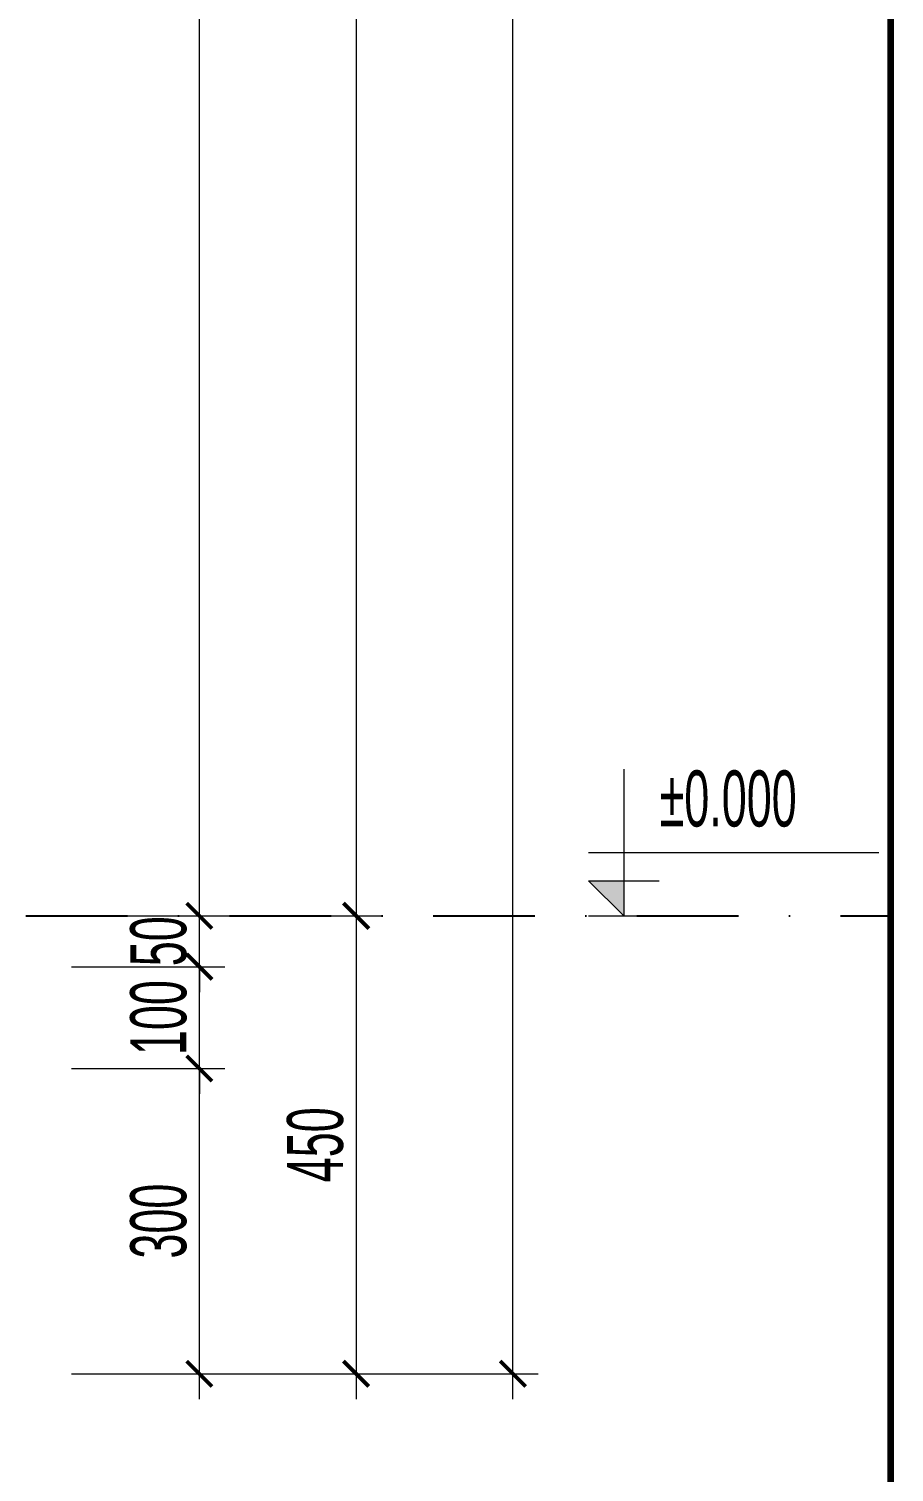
# Model space of a CAD drawing. Header units: millimetres. Extents: x 1336014 to 2939047, y -333549 to -60566.
# Drawn here: x 1403833 to 1404683, y -203853 to -202435 of the extents above; entities that cross this region are included whole.
import ezdxf
from ezdxf.enums import TextEntityAlignment as Align

# ---------------------------------------------------------------- set-up
doc = ezdxf.new("R2010")
doc.units = ezdxf.units.MM
doc.header["$MEASUREMENT"] = 0
doc.linetypes.add('DASHDOT', pattern=[1, 0.5, -0.25, 0, -0.25])
for name, color, linetype, lineweight in [('05.Text', 253, 'Continuous', 18), ('08.Dim', 156, 'Continuous', 15), ('11.Khung bo', 32, 'Continuous', 50), ('DIM', 252, 'Continuous', 20)]:
    doc.layers.add(name, color=color, linetype=linetype, lineweight=lineweight)
doc.layers.add('text', color=7, linetype='Continuous')
doc.layers.add('TRUC', color=250, linetype='DASHDOT')
doc.styles.add('TT5_Text Dim', font='hoatbif.shx', dxfattribs={"width": 0.6})
doc.dimstyles.new('TT5_Dim 1-25', dxfattribs={"dimscale": 25, "dimtxt": 2.2, "dimasz": 1, "dimexe": 1, "dimexo": 0, "dimgap": 0.5, "dimtad": 1, "dimdec": 0, "dimzin": 0, "dimdsep": 46, "dimtxsty": 'TT5_Text Dim', "dimblk": 'ARCHTICK', "dimcen": 0, "dimdle": 1, "dimclrd": 256, "dimclre": 256, "dimclrt": 1, "dimadec": 0, "dimazin": 0, "dimtfac": 0.015, "dimtdec": 0, "dimtix": 1, "dimtmove": 2, "dimatfit": 3, "dimldrblk": 'DOT', "dimfxl": 1, "dimtolj": 1, "dimtzin": 0, "dimlwd": -1, "dimlwe": -1, "dimarcsym": 1})

# ---------------------------------------------------------------- blocks, each defined once
blk = doc.blocks.new('100')
at = {"layer": '11.Khung bo', "const_width": 26.7}
blk.add_lwpolyline([(1860913, -945239.8), (1860913, -916940.1), (1896062.6, -916940.1), (1896062.6, -945239.8)], close=True, dxfattribs=at)
blk.add_lwpolyline([(1860913, -945239.8), (1860913, -916940.1), (1896062.6, -916940.1), (1896062.6, -945239.8)], close=True, dxfattribs=at)
blk.add_lwpolyline([(1860913, -945239.8), (1860913, -916940.1), (1896062.6, -916940.1), (1896062.6, -945239.8)], close=True, dxfattribs=at)
blk = doc.blocks.new('_ARCHTICK')
at = {"const_width": 0.15}
blk.add_lwpolyline([(-0.5, -0.5), (0.5, 0.5)], dxfattribs=at)
blk = doc.blocks.new('*D1574')
at = {"layer": '08.Dim', "transparency": 16777216}
for p, q in [((1404000.8, -203781.5), (1404000.8, -203431.5)), ((1403875.3, -203456.5), (1404025.8, -203456.5)), ((1403875.3, -203756.5), (1404025.8, -203756.5))]:
    blk.add_line(p, q, dxfattribs=at)
at = {"layer": 'Defpoints', "color": 0, "transparency": 16777216}
for p in [(1403875.3, -203456.5), (1404000.8, -203456.5), (1403875.3, -203756.5)]:
    blk.add_point(p, dxfattribs=at)
at = {"layer": '08.Dim', "transparency": 16777216, "xscale": 25, "yscale": 25, "zscale": 25}
for p, rotation in [((1404000.8, -203456.5), 90), ((1404000.8, -203756.5), 270)]:
    blk.add_blockref('_ARCHTICK', p, dxfattribs=dict(at, rotation=rotation))
at = {"layer": '08.Dim', "color": 1, "transparency": 16777216, "insert": (1403960.8, -203606.5), "char_height": 55, "attachment_point": 5, "rotation": 90, "style": 'TT5_Text Dim'}
blk.add_mtext('\\A1;300', dxfattribs=at)
blk = doc.blocks.new('_DOT')
blk.add_line((-0.5, 0), (-1, 0))
at = {"const_width": 0.5}
blk.add_lwpolyline([(-0.25, 0, 1), (0.25, 0, 1)], format="xyb", close=True, dxfattribs=at)
blk = doc.blocks.new('*D1575')
at = {"layer": '08.Dim', "transparency": 16777216}
for p, q in [((1404000.8, -203356.5), (1404000.8, -203331.5)), ((1403875.3, -203356.5), (1404025.8, -203356.5)), ((1404000.8, -203456.5), (1404000.8, -203356.5)), ((1403875.3, -203456.5), (1404025.8, -203456.5)), ((1404000.8, -203456.5), (1404000.8, -203481.5))]:
    blk.add_line(p, q, dxfattribs=at)
at = {"layer": 'Defpoints', "color": 0, "transparency": 16777216}
for p in [(1403875.3, -203356.5), (1404000.8, -203356.5), (1403875.3, -203456.5)]:
    blk.add_point(p, dxfattribs=at)
at = {"layer": '08.Dim', "transparency": 16777216, "xscale": 25, "yscale": 25, "zscale": 25}
for p, rotation in [((1404000.8, -203356.5), 270), ((1404000.8, -203456.5), 90)]:
    blk.add_blockref('_ARCHTICK', p, dxfattribs=dict(at, rotation=rotation))
at = {"layer": '08.Dim', "color": 1, "transparency": 16777216, "insert": (1403960.8, -203406.5), "char_height": 55, "attachment_point": 5, "rotation": 90, "style": 'TT5_Text Dim'}
blk.add_mtext('\\A1;100', dxfattribs=at)
blk = doc.blocks.new('*D1576')
at = {"layer": '08.Dim', "transparency": 16777216}
for p, q in [((1404000.8, -203306.5), (1404000.8, -203281.5)), ((1403875.3, -203306.5), (1404025.8, -203306.5)), ((1404000.8, -203356.5), (1404000.8, -203306.5)), ((1403875.3, -203356.5), (1404025.8, -203356.5)), ((1404000.8, -203356.5), (1404000.8, -203381.5))]:
    blk.add_line(p, q, dxfattribs=at)
at = {"layer": 'Defpoints', "color": 0, "transparency": 16777216}
for p in [(1403875.3, -203306.5), (1404000.8, -203306.5), (1403875.3, -203356.5)]:
    blk.add_point(p, dxfattribs=at)
at = {"layer": '08.Dim', "transparency": 16777216, "xscale": 25, "yscale": 25, "zscale": 25}
for p, rotation in [((1404000.8, -203306.5), 270), ((1404000.8, -203356.5), 90)]:
    blk.add_blockref('_ARCHTICK', p, dxfattribs=dict(at, rotation=rotation))
at = {"layer": '08.Dim', "color": 1, "transparency": 16777216, "insert": (1403960.8, -203331.5), "char_height": 55, "attachment_point": 5, "rotation": 90, "style": 'TT5_Text Dim'}
blk.add_mtext('\\A1;50', dxfattribs=at)
blk = doc.blocks.new('*D1577')
at = {"layer": '08.Dim', "transparency": 16777216}
for p, q in [((1404000.8, -203331.5), (1404000.8, -200731.5)), ((1403875.3, -200756.5), (1404025.8, -200756.5)), ((1403875.3, -203306.5), (1404025.8, -203306.5))]:
    blk.add_line(p, q, dxfattribs=at)
at = {"layer": 'Defpoints', "color": 0, "transparency": 16777216}
for p in [(1403875.3, -200756.5), (1404000.8, -200756.5), (1403875.3, -203306.5)]:
    blk.add_point(p, dxfattribs=at)
at = {"layer": '08.Dim', "transparency": 16777216, "xscale": 25, "yscale": 25, "zscale": 25}
for p, rotation in [((1404000.8, -200756.5), 90), ((1404000.8, -203306.5), 270)]:
    blk.add_blockref('_ARCHTICK', p, dxfattribs=dict(at, rotation=rotation))
at = {"layer": '08.Dim', "color": 1, "transparency": 16777216, "insert": (1403960.8, -202031.5), "char_height": 55, "attachment_point": 5, "rotation": 90, "style": 'TT5_Text Dim'}
blk.add_mtext('\\A1;2550', dxfattribs=at)
blk = doc.blocks.new('*D1581')
at = {"layer": '08.Dim', "transparency": 16777216}
for p, q in [((1404154.8, -199681.5), (1404154.8, -203331.5)), ((1403875.3, -199706.5), (1404179.8, -199706.5)), ((1403875.3, -203306.5), (1404179.8, -203306.5))]:
    blk.add_line(p, q, dxfattribs=at)
at = {"layer": 'Defpoints', "color": 0, "transparency": 16777216}
for p in [(1403875.3, -199706.5), (1403875.3, -203306.5), (1404154.8, -203306.5)]:
    blk.add_point(p, dxfattribs=at)
at = {"layer": '08.Dim', "transparency": 16777216, "xscale": 25, "yscale": 25, "zscale": 25}
for p, rotation in [((1404154.8, -199706.5), 90), ((1404154.8, -203306.5), 270)]:
    blk.add_blockref('_ARCHTICK', p, dxfattribs=dict(at, rotation=rotation))
at = {"layer": '08.Dim', "color": 1, "transparency": 16777216, "insert": (1404114.8, -201506.5), "char_height": 55, "attachment_point": 5, "rotation": 90, "style": 'TT5_Text Dim'}
blk.add_mtext('\\A1;3600', dxfattribs=at)
blk = doc.blocks.new('*D1582')
at = {"layer": '08.Dim', "transparency": 16777216}
for p, q in [((1404154.8, -203281.5), (1404154.8, -203781.5)), ((1403875.3, -203306.5), (1404179.8, -203306.5)), ((1403875.3, -203756.5), (1404179.8, -203756.5))]:
    blk.add_line(p, q, dxfattribs=at)
at = {"layer": 'Defpoints', "color": 0, "transparency": 16777216}
for p in [(1403875.3, -203306.5), (1403875.3, -203756.5), (1404154.8, -203756.5)]:
    blk.add_point(p, dxfattribs=at)
at = {"layer": '08.Dim', "transparency": 16777216, "xscale": 25, "yscale": 25, "zscale": 25}
for p, rotation in [((1404154.8, -203306.5), 90), ((1404154.8, -203756.5), 270)]:
    blk.add_blockref('_ARCHTICK', p, dxfattribs=dict(at, rotation=rotation))
at = {"layer": '08.Dim', "color": 1, "transparency": 16777216, "insert": (1404114.8, -203531.5), "char_height": 55, "attachment_point": 5, "rotation": 90, "style": 'TT5_Text Dim'}
blk.add_mtext('\\A1;450', dxfattribs=at)
blk = doc.blocks.new('*D1583')
at = {"layer": '08.Dim', "transparency": 16777216}
for p, q in [((1404308.8, -203781.5), (1404308.8, -199681.5)), ((1403875.3, -199706.5), (1404333.8, -199706.5)), ((1403875.3, -203756.5), (1404333.8, -203756.5))]:
    blk.add_line(p, q, dxfattribs=at)
at = {"layer": 'Defpoints', "color": 0, "transparency": 16777216}
for p in [(1403875.3, -199706.5), (1404308.8, -199706.5), (1403875.3, -203756.5)]:
    blk.add_point(p, dxfattribs=at)
at = {"layer": '08.Dim', "transparency": 16777216, "xscale": 25, "yscale": 25, "zscale": 25}
for p, rotation in [((1404308.8, -199706.5), 90), ((1404308.8, -203756.5), 270)]:
    blk.add_blockref('_ARCHTICK', p, dxfattribs=dict(at, rotation=rotation))
at = {"layer": '08.Dim', "color": 1, "transparency": 16777216, "insert": (1404268.8, -201731.5), "char_height": 55, "attachment_point": 5, "rotation": 90, "style": 'TT5_Text Dim'}
blk.add_mtext('\\A1;4050', dxfattribs=at)
blk = doc.blocks.new('A$C4E7C6F34')
at = {"layer": 'DIM'}
blk.add_hatch(color=256, dxfattribs=at).paths.add_polyline_path([(-38.5, 0), (-38.5, 137.8), (-177.6, 137.8)])
for p, q in [((-38.5, 576), (-38.5, 0)), ((964.2, 247.8), (-177.6, 247.8)), ((-177.6, 137.8), (100.7, 137.8)), ((-177.6, 137.8), (-38.5, 0)), ((-177.6, 0), (100.6, 0))]:
    blk.add_line(p, q, dxfattribs=at)
at = {"layer": 'text', "style": 'TT5_Text Dim', "flags": 8}
blk.add_attdef('%%P0.000', text='', height=220, dxfattribs=at).set_placement((102.4, 461.3), align=Align.MIDDLE_LEFT)

msp = doc.modelspace()

# ---------------------------------------------------------------- linework, layer by layer
at = {"layer": 'TRUC', "ltscale": 200}
msp.add_lwpolyline([(1399828.3, -203306.5), (1404680, -203306.5)], dxfattribs=at)

# ---------------------------------------------------------------- block references
at = {"layer": '05.Text', "xscale": 0.25, "yscale": 0.25, "zscale": 0.25}
msp.add_blockref('100', (930664.4, 30012.5), dxfattribs=at)
at = {"layer": '08.Dim'}
ref = msp.add_blockref('A$C4E7C6F34', (1404427.4, -203306.5), dxfattribs=dict(at, xscale=0.25, yscale=0.25, zscale=0.25))
ref.add_attrib('%%P0.000', '%%p0.000', dxfattribs={"layer": 'text', "height": 55, "style": 'TT5_Text Dim', "width": 0.6, "flags": 8}).set_placement((1404453, -203191.2), align=Align.MIDDLE_LEFT)

# ---------------------------------------------------------------- dimensions: what is measured, and where the dimension line sits
for base, p1, p2, picture, middle in [((1404154.8, -203306.5), (1403875.3, -199706.5), (1403875.3, -203306.5), '*D1581', (1404114.8, -201506.5)), ((1404308.8, -199706.5), (1403875.3, -203756.5), (1403875.3, -199706.5), '*D1583', (1404268.8, -201731.5)), ((1404000.8, -200756.5), (1403875.3, -203306.5), (1403875.3, -200756.5), '*D1577', (1403960.8, -202031.5)), ((1404000.8, -203306.5), (1403875.3, -203356.5), (1403875.3, -203306.5), '*D1576', (1403960.8, -203331.5)), ((1404154.8, -203756.5), (1403875.3, -203306.5), (1403875.3, -203756.5), '*D1582', (1404114.8, -203531.5)), ((1404000.8, -203356.5), (1403875.3, -203456.5), (1403875.3, -203356.5), '*D1575', (1403960.8, -203406.5)), ((1404000.8, -203456.5), (1403875.3, -203756.5), (1403875.3, -203456.5), '*D1574', (1403960.8, -203606.5))]:
    dim = msp.add_linear_dim(base=base, p1=p1, p2=p2, angle=90, dimstyle='TT5_Dim 1-25', dxfattribs=at)
    dim.commit()
    dim.dimension.update_dxf_attribs({"geometry": picture, "text_midpoint": middle})

doc.saveas('drawing.dxf')
